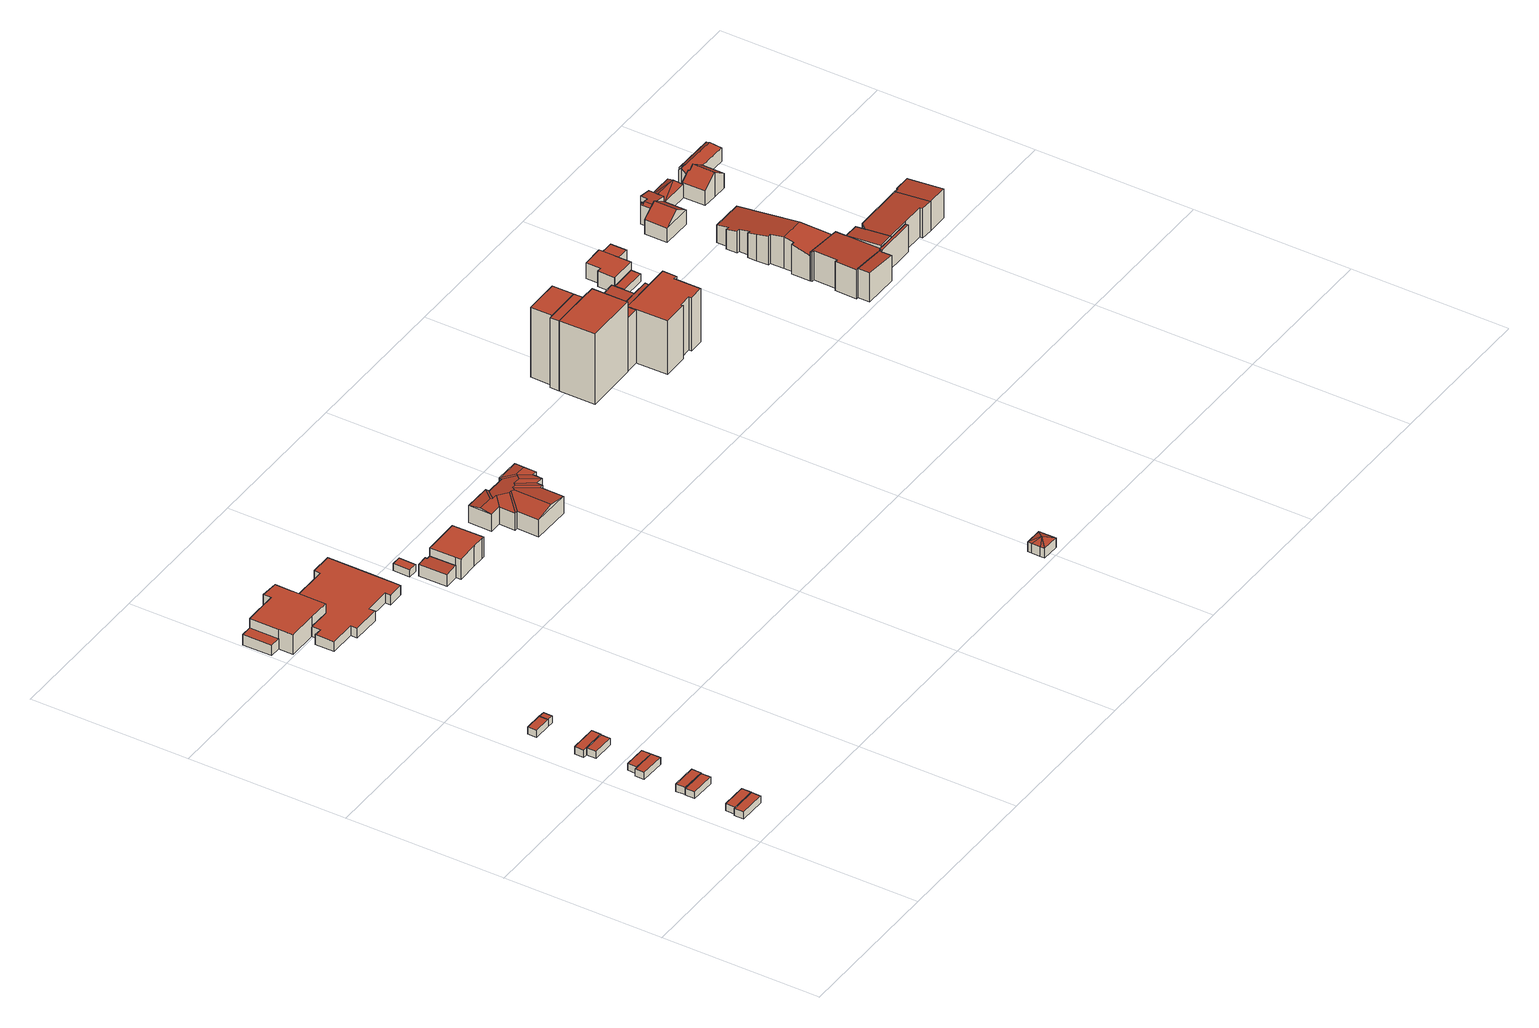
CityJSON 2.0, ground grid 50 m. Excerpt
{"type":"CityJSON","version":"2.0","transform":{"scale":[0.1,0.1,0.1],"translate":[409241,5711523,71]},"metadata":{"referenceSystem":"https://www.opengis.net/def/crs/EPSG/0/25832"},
"CityObjects":{
"building1":{"type":"Building","attributes":{"Gemeindeschluessel":"05978036","Geometrietyp2DReferenz":"3000","function":"31001_2460","roofType":"1000","measuredHeight":2.29},"geometry":[{"type":"MultiSurface","lod":"2","boundaries":[[[0,1,2,3]],[[1,4,5,2]],[[4,6,7,5]],[[6,0,3,7]],[[6,4,1,0]],[[3,2,5,7]]],"semantics":{"surfaces":[{"type":"WallSurface"},{"type":"RoofSurface"},{"type":"GroundSurface"}],"values":[0,0,0,0,1,2]}}]},
"building2":{"type":"Building","attributes":{"Gemeindeschluessel":"05978036","Geometrietyp2DReferenz":"3000","function":"31001_2460","roofType":"1000","measuredHeight":2.34},"geometry":[{"type":"MultiSurface","lod":"2","boundaries":[[[8,9,10,11]],[[9,12,13,10]],[[12,14,15,13]],[[14,8,11,15]],[[14,12,9,8]],[[11,10,13,15]]],"semantics":{"surfaces":[{"type":"WallSurface"},{"type":"RoofSurface"},{"type":"GroundSurface"}],"values":[0,0,0,0,1,2]}}]},
"building3":{"type":"Building","attributes":{"Gemeindeschluessel":"05978036","Geometrietyp2DReferenz":"3000","function":"31001_2460","roofType":"1000","measuredHeight":2.3},"geometry":[{"type":"MultiSurface","lod":"2","boundaries":[[[16,17,18,19]],[[17,20,21,18]],[[20,22,23,21]],[[22,16,19,23]],[[22,20,17,16]],[[19,18,21,23]]],"semantics":{"surfaces":[{"type":"WallSurface"},{"type":"RoofSurface"},{"type":"GroundSurface"}],"values":[0,0,0,0,1,2]}}]},
"building4":{"type":"Building","attributes":{"Gemeindeschluessel":"05978036","Geometrietyp2DReferenz":"3000","function":"31001_2460","roofType":"1000","measuredHeight":2.44},"geometry":[{"type":"MultiSurface","lod":"2","boundaries":[[[24,25,26,27]],[[25,28,29,26]],[[28,30,31,29]],[[30,24,27,31]],[[30,28,25,24]],[[27,26,29,31]]],"semantics":{"surfaces":[{"type":"WallSurface"},{"type":"RoofSurface"},{"type":"GroundSurface"}],"values":[0,0,0,0,1,2]}}]},
"building5":{"type":"Building","attributes":{"Gemeindeschluessel":"05978036","Geometrietyp2DReferenz":"3000","function":"31001_2460","roofType":"1000","measuredHeight":2.33},"geometry":[{"type":"MultiSurface","lod":"2","boundaries":[[[32,33,34,35]],[[33,36,37,34]],[[36,38,39,37]],[[38,32,35,39]],[[38,36,33,32]],[[35,34,37,39]]],"semantics":{"surfaces":[{"type":"WallSurface"},{"type":"RoofSurface"},{"type":"GroundSurface"}],"values":[0,0,0,0,1,2]}}]},
"building6":{"type":"Building","attributes":{"Gemeindeschluessel":"05978036","Geometrietyp2DReferenz":"3000","function":"31001_2460","roofType":"1000","measuredHeight":2.33},"geometry":[{"type":"MultiSurface","lod":"2","boundaries":[[[40,32,35,41]],[[32,42,43,35]],[[42,44,45,43]],[[44,40,41,45]],[[44,42,32,40]],[[41,35,43,45]]],"semantics":{"surfaces":[{"type":"WallSurface"},{"type":"RoofSurface"},{"type":"GroundSurface"}],"values":[0,0,0,0,1,2]}}]},
"building7":{"type":"Building","attributes":{"Gemeindeschluessel":"05978036","Geometrietyp2DReferenz":"3000","function":"31001_2460","roofType":"1000","measuredHeight":2.26},"geometry":[{"type":"MultiSurface","lod":"2","boundaries":[[[46,47,48,49]],[[47,50,51,48]],[[50,52,53,51]],[[52,46,49,53]],[[52,50,47,46]],[[49,48,51,53]]],"semantics":{"surfaces":[{"type":"WallSurface"},{"type":"RoofSurface"},{"type":"GroundSurface"}],"values":[0,0,0,0,1,2]}}]},
"building8":{"type":"Building","attributes":{"Gemeindeschluessel":"05978036","Geometrietyp2DReferenz":"3000","function":"31001_2460","roofType":"1000","measuredHeight":2.42},"geometry":[{"type":"MultiSurface","lod":"2","boundaries":[[[54,55,56,57]],[[55,58,59,56]],[[58,60,48,59]],[[60,61,49,48]],[[61,54,57,49]],[[61,60,58,55,54]],[[57,56,59,48,49]]],"semantics":{"surfaces":[{"type":"WallSurface"},{"type":"RoofSurface"},{"type":"GroundSurface"}],"values":[0,0,0,0,0,1,2]}}]},
"building9":{"type":"Building","attributes":{"Gemeindeschluessel":"05978036","Geometrietyp2DReferenz":"3000","function":"51009_1610","roofType":"1000","measuredHeight":2.47},"geometry":[{"type":"MultiSurface","lod":"2","boundaries":[[[62,63,64,65]],[[63,66,67,64]],[[66,68,69,67]],[[68,62,65,69]],[[68,66,63,62]],[[65,64,67,69]]],"semantics":{"surfaces":[{"type":"WallSurface"},{"type":"RoofSurface"},{"type":"GroundSurface"}],"values":[0,0,0,0,1,2]}}]},
"building10":{"type":"Building","attributes":{"Gemeindeschluessel":"05978036","Geometrietyp2DReferenz":"3000","function":"31001_9998","roofType":"1000","measuredHeight":2.47},"geometry":[{"type":"MultiSurface","lod":"2","boundaries":[[[70,71,72,73]],[[71,66,67,72]],[[66,63,64,67]],[[63,70,73,64]],[[63,66,71,70]],[[73,72,67,64]]],"semantics":{"surfaces":[{"type":"WallSurface"},{"type":"RoofSurface"},{"type":"GroundSurface"}],"values":[0,0,0,0,1,2]}}]},
"building11":{"type":"Building","attributes":{"Gemeindeschluessel":"05978036","Geometrietyp2DReferenz":"3000","function":"31001_3060"},"children":["building11-1","building11-2","building11-3"]},
"building11-1":{"type":"BuildingPart","attributes":{"roofType":"1000","measuredHeight":3.42},"parents":["building11"],"geometry":[{"type":"MultiSurface","lod":"2","boundaries":[[[74,75,76,77]],[[75,78,79,76]],[[78,80,81,79]],[[80,78,75,74]],[[77,76,79,81]],[[77,81,80,74]]],"semantics":{"surfaces":[{"type":"WallSurface"},{"type":"RoofSurface"},{"type":"GroundSurface"},{"type":"ClosureSurface"}],"values":[0,0,0,1,2,3]}}]},
"building11-2":{"type":"BuildingPart","attributes":{"roofType":"1000","measuredHeight":3.33},"parents":["building11"],"geometry":[{"type":"MultiSurface","lod":"2","boundaries":[[[82,83,84,85]],[[83,86,87,84]],[[86,88,89,87]],[[88,90,91,89]],[[90,92,93,91]],[[92,94,95,93]],[[94,96,97,95]],[[96,98,99,97]],[[98,100,101,99]],[[102,103,104,105]],[[103,106,107,104]],[[106,108,109,107]],[[108,110,111,109]],[[110,112,113,111]],[[112,82,85,113]],[[112,110,108,106,103,102,114,100,98,96,94,92,90,88,86,83,82]],[[85,84,87,89,91,93,95,97,99,101,115,105,104,107,109,111,113]],[[115,101,100,114]],[[105,115,114,102]]],"semantics":{"surfaces":[{"type":"WallSurface"},{"type":"RoofSurface"},{"type":"GroundSurface"},{"type":"ClosureSurface"}],"values":[0,0,0,0,0,0,0,0,0,0,0,0,0,0,0,1,2,3,3]}}]},
"building11-3":{"type":"BuildingPart","attributes":{"roofType":"1000","measuredHeight":6.59},"parents":["building11"],"geometry":[{"type":"MultiSurface","lod":"2","boundaries":[[[116,117,74,77,118]],[[119,120,121,81,80]],[[120,122,123,121]],[[122,124,125,123]],[[124,126,102,105,125]],[[127,116,118,101,100]],[[127,128,126,124,122,120,119,117,116]],[[118,77,81,121,123,125,105,115,101]],[[80,74,117,119]],[[80,81,77,74]],[[114,102,126,128]],[[114,115,105,102]],[[100,114,128,127]],[[100,101,115,114]]],"semantics":{"surfaces":[{"type":"WallSurface"},{"type":"RoofSurface"},{"type":"GroundSurface"},{"type":"ClosureSurface"}],"values":[0,0,0,0,0,0,1,2,0,3,0,3,0,3]}}]},
"building12":{"type":"Building","attributes":{"Gemeindeschluessel":"05978036","Geometrietyp2DReferenz":"3000","function":"31001_3060","roofType":"2100","measuredHeight":4.19},"geometry":[{"type":"MultiSurface","lod":"2","boundaries":[[[129,130,131,132]],[[130,133,134,131]],[[133,135,136,134]],[[135,137,138,136]],[[137,139,140,138]],[[139,129,132,140]],[[139,137,135,133,130,129]],[[132,131,134,136,138,140]]],"semantics":{"surfaces":[{"type":"WallSurface"},{"type":"RoofSurface"},{"type":"GroundSurface"}],"values":[0,0,0,0,0,0,1,2]}}]},
"building13":{"type":"Building","attributes":{"Gemeindeschluessel":"05978036","Geometrietyp2DReferenz":"3000","function":"31001_2460","roofType":"1000","measuredHeight":2.33},"geometry":[{"type":"MultiSurface","lod":"2","boundaries":[[[141,142,143,144]],[[142,145,146,143]],[[145,147,148,146]],[[147,141,144,148]],[[147,145,142,141]],[[144,143,146,148]]],"semantics":{"surfaces":[{"type":"WallSurface"},{"type":"RoofSurface"},{"type":"GroundSurface"}],"values":[0,0,0,0,1,2]}}]},
"building14":{"type":"Building","attributes":{"Gemeindeschluessel":"05978036","Geometrietyp2DReferenz":"3000","function":"31001_3060","roofType":"1000","measuredHeight":6.71},"geometry":[{"type":"MultiSurface","lod":"2","boundaries":[[[149,150,151,152]],[[150,153,154,151]],[[153,155,156,154]],[[155,157,158,156]],[[157,159,160,158]],[[159,161,162,160]],[[161,149,152,162]],[[161,159,157,155,153,150,149]],[[152,151,154,156,158,160,162]]],"semantics":{"surfaces":[{"type":"WallSurface"},{"type":"RoofSurface"},{"type":"GroundSurface"}],"values":[0,0,0,0,0,0,0,1,2]}}]},
"building15":{"type":"Building","attributes":{"Gemeindeschluessel":"05978036","Geometrietyp2DReferenz":"3000","function":"31001_3060","roofType":"5000","measuredHeight":6.98},"geometry":[{"type":"MultiSurface","lod":"2","boundaries":[[[163,164,165,166]],[[164,167,168,165]],[[167,169,170,168]],[[169,171,172,170]],[[171,173,174,172]],[[173,175,176,174]],[[175,177,178,176]],[[177,179,180,178]],[[179,181,182,180]],[[181,183,184,182]],[[183,185,186,184]],[[185,187,188,186]],[[187,189,190,188]],[[189,191,192,190]],[[191,193,194,192]],[[193,195,196,194]],[[195,197,198,196]],[[197,163,166,198]],[[199,200,197,195]],[[201,199,195,193]],[[202,201,193,191]],[[203,204,202,191,189]],[[205,206,203,189,187]],[[205,187,185]],[[206,205,185,183]],[[204,203,206,183,181]],[[207,208,209,210,211,200,199,201,202,204,181,179]],[[212,207,179,177]],[[213,212,177,175]],[[213,175,173]],[[208,207,212,213,173,171]],[[209,208,171,169]],[[210,209,169,167]],[[214,211,210,167,164]],[[214,164,163]],[[200,211,214,163,197]],[[166,165,168,170,172,174,176,178,180,182,184,186,188,190,192,194,196,198]]],"semantics":{"surfaces":[{"type":"WallSurface"},{"type":"RoofSurface"},{"type":"GroundSurface"}],"values":[0,0,0,0,0,0,0,0,0,0,0,0,0,0,0,0,0,0,1,1,1,1,1,1,1,1,1,1,1,0,1,1,1,1,0,1,2]}}]},
"building16":{"type":"Building","attributes":{"Gemeindeschluessel":"05978036","Geometrietyp2DReferenz":"3000","function":"31001_9998","roofType":"5000","measuredHeight":4.4},"geometry":[{"type":"MultiSurface","lod":"2","boundaries":[[[215,216,217,218]],[[216,219,220,217]],[[219,221,222,220]],[[221,223,224,222]],[[223,225,226,224]],[[225,215,218,226]],[[223,227,225]],[[221,227,223]],[[227,221,219]],[[227,219,216]],[[227,216,215]],[[227,215,225]],[[218,217,220,222,224,226]]],"semantics":{"surfaces":[{"type":"WallSurface"},{"type":"RoofSurface"},{"type":"GroundSurface"}],"values":[0,0,0,0,0,0,1,1,1,1,1,1,2]}}]},
"building17":{"type":"Building","attributes":{"Gemeindeschluessel":"05978036","Geometrietyp2DReferenz":"3000","function":"31001_1000"},"children":["building17-1","building17-2","building17-3"]},
"building17-1":{"type":"BuildingPart","attributes":{"roofType":"1000","measuredHeight":23.7},"parents":["building17"],"geometry":[{"type":"MultiSurface","lod":"2","boundaries":[[[228,229,230,231]],[[229,232,233,230]],[[232,234,235,236,233]],[[237,228,231,238,239]],[[237,234,232,229,228]],[[231,230,233,236,238]],[[239,235,234,237]],[[239,238,236,235]]],"semantics":{"surfaces":[{"type":"WallSurface"},{"type":"RoofSurface"},{"type":"GroundSurface"},{"type":"ClosureSurface"}],"values":[0,0,0,0,1,2,0,3]}}]},
"building17-2":{"type":"BuildingPart","attributes":{"roofType":"1000","measuredHeight":23.68},"parents":["building17"],"geometry":[{"type":"MultiSurface","lod":"2","boundaries":[[[240,241,242,243]],[[241,244,245,242]],[[246,240,243,247]],[[246,244,241,240]],[[243,242,245,247]],[[247,245,244,246]]],"semantics":{"surfaces":[{"type":"WallSurface"},{"type":"RoofSurface"},{"type":"GroundSurface"},{"type":"ClosureSurface"}],"values":[0,0,0,1,2,3]}}]},
"building17-3":{"type":"BuildingPart","attributes":{"roofType":"1000","measuredHeight":23.68},"parents":["building17"],"geometry":[{"type":"MultiSurface","lod":"2","boundaries":[[[239,238,245,244]],[[235,248,249,236]],[[248,246,247,249]],[[246,248,235,239,244]],[[245,238,236,249,247]],[[236,238,239,235]],[[244,245,247,246]]],"semantics":{"surfaces":[{"type":"WallSurface"},{"type":"RoofSurface"},{"type":"GroundSurface"},{"type":"ClosureSurface"}],"values":[0,0,0,1,2,3,3]}}]},
"building18":{"type":"Building","attributes":{"Gemeindeschluessel":"05978036","Geometrietyp2DReferenz":"3000","function":"31001_1000"},"children":["building18-1","building18-2","building18-3","building18-4"]},
"building18-1":{"type":"BuildingPart","attributes":{"roofType":"1000","measuredHeight":18.01},"parents":["building18"],"geometry":[{"type":"MultiSurface","lod":"2","boundaries":[[[250,251,252,253]],[[251,254,255,252]],[[254,256,257,255]],[[256,258,259,257]],[[258,260,261,259]],[[260,262,263,261]],[[262,264,265,263]],[[264,266,267,268,265]],[[269,270,271,272,273]],[[270,250,253,271]],[[270,269,274,266,264,262,260,258,256,254,251,250]],[[253,252,255,257,259,261,263,265,268,275,272,271]],[[276,267,266,274]],[[275,268,267,276]],[[273,276,274,269]],[[273,272,275,276]]],"semantics":{"surfaces":[{"type":"WallSurface"},{"type":"RoofSurface"},{"type":"GroundSurface"},{"type":"ClosureSurface"}],"values":[0,0,0,0,0,0,0,0,0,0,1,2,0,3,0,3]}}]},
"building18-2":{"type":"BuildingPart","attributes":{"roofType":"2100","measuredHeight":18.12},"parents":["building18"],"geometry":[{"type":"MultiSurface","lod":"2","boundaries":[[[277,278,279,280]],[[278,281,282,283,279]],[[278,277,284,285,281]],[[283,286,280,279]],[[285,282,281]],[[284,286,283,282,285]],[[280,286,284,277]]],"semantics":{"surfaces":[{"type":"WallSurface"},{"type":"RoofSurface"},{"type":"GroundSurface"},{"type":"ClosureSurface"}],"values":[0,0,1,2,0,3,3]}}]},
"building18-3":{"type":"BuildingPart","attributes":{"roofType":"1000","measuredHeight":17.88},"parents":["building18"],"geometry":[{"type":"MultiSurface","lod":"2","boundaries":[[[287,288,277,280,289]],[[267,290,291,268]],[[290,287,289,291]],[[290,267,276,292,293,288,287]],[[289,280,286,275,268,291]],[[284,277,288,293]],[[268,275,276,267]],[[286,280,277,284]],[[276,275,286,284,293,292]]],"semantics":{"surfaces":[{"type":"WallSurface"},{"type":"RoofSurface"},{"type":"GroundSurface"},{"type":"ClosureSurface"}],"values":[0,0,0,1,2,0,3,3,3]}}]},
"building18-4":{"type":"BuildingPart","attributes":{"roofType":"2100","measuredHeight":17.99},"parents":["building18"],"geometry":[{"type":"MultiSurface","lod":"2","boundaries":[[[282,294,295,283]],[[294,273,272,295]],[[273,294,282,285,296,292,276]],[[275,286,283,295,272]],[[293,292,296]],[[275,276,292,293,284,286]],[[285,284,293,296]],[[283,286,284,285,282]],[[275,272,273,276]]],"semantics":{"surfaces":[{"type":"WallSurface"},{"type":"RoofSurface"},{"type":"GroundSurface"},{"type":"ClosureSurface"}],"values":[0,0,1,2,0,3,0,3,3]}}]},
"building19":{"type":"Building","attributes":{"Gemeindeschluessel":"05978036","Geometrietyp2DReferenz":"3000","function":"31001_2460","roofType":"1000","measuredHeight":2.45},"geometry":[{"type":"MultiSurface","lod":"2","boundaries":[[[297,298,299,300]],[[298,301,302,299]],[[301,303,304,302]],[[303,297,300,304]],[[303,301,298,297]],[[300,299,302,304]]],"semantics":{"surfaces":[{"type":"WallSurface"},{"type":"RoofSurface"},{"type":"GroundSurface"}],"values":[0,0,0,0,1,2]}}]},
"building20":{"type":"Building","attributes":{"Gemeindeschluessel":"05978036","Geometrietyp2DReferenz":"3000","function":"31001_2460","roofType":"1000","measuredHeight":2.57},"geometry":[{"type":"MultiSurface","lod":"2","boundaries":[[[305,306,307,308]],[[306,309,310,307]],[[309,311,312,310]],[[311,305,308,312]],[[311,309,306,305]],[[308,307,310,312]]],"semantics":{"surfaces":[{"type":"WallSurface"},{"type":"RoofSurface"},{"type":"GroundSurface"}],"values":[0,0,0,0,1,2]}}]},
"building21":{"type":"Building","attributes":{"Gemeindeschluessel":"05978036","Geometrietyp2DReferenz":"3000","function":"31001_1000"},"children":["building21-1","building21-2"]},
"building21-1":{"type":"BuildingPart","attributes":{"roofType":"1000","measuredHeight":5.16},"parents":["building21"],"geometry":[{"type":"MultiSurface","lod":"2","boundaries":[[[313,314,315,316,317]],[[318,319,320,321,322]],[[319,323,324,320]],[[323,325,326,324]],[[325,327,328,326]],[[327,329,330,328]],[[329,331,332,330]],[[331,313,317,332]],[[331,329,327,325,323,319,318,314,313]],[[317,316,321,320,324,326,328,330,332]],[[322,315,314,318]],[[322,321,316,315]]],"semantics":{"surfaces":[{"type":"WallSurface"},{"type":"RoofSurface"},{"type":"GroundSurface"},{"type":"ClosureSurface"}],"values":[0,0,0,0,0,0,0,0,1,2,0,3]}}]},
"building21-2":{"type":"BuildingPart","attributes":{"roofType":"1000","measuredHeight":3.41},"parents":["building21"],"geometry":[{"type":"MultiSurface","lod":"2","boundaries":[[[315,333,334,316]],[[333,335,336,334]],[[335,322,321,336]],[[322,335,333,315]],[[316,334,336,321]],[[316,321,322,315]]],"semantics":{"surfaces":[{"type":"WallSurface"},{"type":"RoofSurface"},{"type":"GroundSurface"},{"type":"ClosureSurface"}],"values":[0,0,0,1,2,3]}}]},
"building22":{"type":"Building","attributes":{"Gemeindeschluessel":"05978036","Geometrietyp2DReferenz":"3000","function":"31001_1000"},"children":["building22-1","building22-2","building22-3"]},
"building22-1":{"type":"BuildingPart","attributes":{"roofType":"3100","measuredHeight":8.03},"parents":["building22"],"geometry":[{"type":"MultiSurface","lod":"2","boundaries":[[[337,338,339,340]],[[341,342,343,344,345]],[[342,346,347,343]],[[346,337,340,347]],[[346,348,349,350,337]],[[341,351,352,349,348,342]],[[337,350,353,338]],[[342,348,346]],[[340,339,354,355,344,343,347]],[[355,354,356,351,357]],[[354,339,338,356]],[[345,357,351,341]],[[344,355,357,345]],[[353,350,349,352,358]],[[356,358,352,351]],[[338,353,358,356]]],"semantics":{"surfaces":[{"type":"WallSurface"},{"type":"RoofSurface"},{"type":"GroundSurface"},{"type":"ClosureSurface"}],"values":[0,0,0,0,1,1,0,0,2,3,3,0,3,0,3,3]}}]},
"building22-2":{"type":"BuildingPart","attributes":{"roofType":"5000","measuredHeight":6.76},"parents":["building22"],"geometry":[{"type":"MultiSurface","lod":"2","boundaries":[[[359,360,361,362]],[[360,363,364,361]],[[363,345,344,364]],[[363,360,365]],[[359,365,360]],[[365,359,366,367]],[[345,365,367,368,369]],[[365,345,363]],[[362,361,364,344,355]],[[355,344,345,357]],[[362,355,357,359]],[[345,369,357]],[[368,367,366]],[[357,369,368,366,359]]],"semantics":{"surfaces":[{"type":"WallSurface"},{"type":"RoofSurface"},{"type":"GroundSurface"},{"type":"ClosureSurface"}],"values":[0,0,0,1,1,1,1,1,2,3,3,0,0,3]}}]},
"building22-3":{"type":"BuildingPart","attributes":{"roofType":"3100","measuredHeight":7.36},"parents":["building22"],"geometry":[{"type":"MultiSurface","lod":"2","boundaries":[[[353,370,371,339,338]],[[370,372,373,371]],[[372,374,375,373]],[[374,376,377,375]],[[376,378,379,377]],[[378,380,381,379]],[[380,382,359,362,381]],[[376,374,372,370,353,358]],[[358,352,383,368,366,382,380,378,376]],[[362,355,354,339,371,373,375,377,379,381]],[[369,368,383,351]],[[366,359,382]],[[362,359,357,355]],[[357,359,366,368,369]],[[352,351,383]],[[354,355,357,369,351,356]],[[356,351,352,358]],[[354,356,338,339]],[[353,338,356,358]]],"semantics":{"surfaces":[{"type":"WallSurface"},{"type":"RoofSurface"},{"type":"GroundSurface"},{"type":"ClosureSurface"}],"values":[0,0,0,0,0,0,0,1,1,2,0,0,3,3,0,3,3,3,3]}}]},
"building23":{"type":"Building","attributes":{"Gemeindeschluessel":"05978036","Geometrietyp2DReferenz":"3000","function":"31001_1000"},"children":["building23-1","building23-2","building23-3","building23-4","building23-5","building23-6","building23-7"]},
"building23-1":{"type":"BuildingPart","attributes":{"roofType":"9999","measuredHeight":9.11},"parents":["building23"],"geometry":[{"type":"MultiSurface","lod":"2","boundaries":[[[384,385,386,387,388,389]],[[387,386,390,391]],[[386,385,392,393,390]],[[394,392,385,384,395]],[[396,395,384,389]],[[391,397,388,387]],[[394,398,393,392]],[[399,398,394,395,396]],[[397,399,396,389,388]],[[397,391,390,393,398,399]]],"semantics":{"surfaces":[{"type":"RoofSurface"},{"type":"WallSurface"},{"type":"GroundSurface"}],"values":[0,1,1,1,1,1,1,1,1,2]}}]},
"building23-2":{"type":"BuildingPart","attributes":{"roofType":"2100","measuredHeight":9.83},"parents":["building23"],"geometry":[{"type":"MultiSurface","lod":"2","boundaries":[[[400,401,402,403]],[[401,404,405,402]],[[404,406,407,405]],[[406,408,409,407]],[[408,410,411,409]],[[410,412,413,414,411]],[[415,416,417,418,419]],[[416,420,421,417]],[[396,420,416,415,412,410,408,406,404,401,400,422,395]],[[398,403,402,405,407,409,411,414,418,417,421,399]],[[422,394,395]],[[403,398,394,422,400]],[[415,419,413,412]],[[419,418,414,413]],[[396,399,421,420]],[[398,399,396,395,394]]],"semantics":{"surfaces":[{"type":"WallSurface"},{"type":"RoofSurface"},{"type":"GroundSurface"},{"type":"ClosureSurface"}],"values":[0,0,0,0,0,0,0,0,1,2,0,3,0,3,3,3]}}]},
"building23-3":{"type":"BuildingPart","attributes":{"roofType":"5000","measuredHeight":10.73},"parents":["building23"],"geometry":[{"type":"MultiSurface","lod":"2","boundaries":[[[423,424,425,426]],[[424,427,428,425]],[[427,429,430,428]],[[429,431,432,430]],[[431,433,434,432]],[[433,435,436,434]],[[435,437,438,436]],[[437,439,440,438]],[[439,441,442,440]],[[441,443,444,442]],[[443,445,446,444]],[[445,447,448,446]],[[447,449,450,448]],[[449,451,452,450]],[[451,453,454,452]],[[453,419,418,454]],[[413,455,456,414]],[[455,423,426,456]],[[419,453,451,449,447,457]],[[447,445,443,441,439,437,435,433,431,429,427,424,457]],[[424,423,455,413,419,457]],[[426,425,428,430,432,434,436,438,440,442,444,446,448,450,452,454,418,414,456]],[[414,418,419,413]]],"semantics":{"surfaces":[{"type":"WallSurface"},{"type":"RoofSurface"},{"type":"GroundSurface"},{"type":"ClosureSurface"}],"values":[0,0,0,0,0,0,0,0,0,0,0,0,0,0,0,0,0,0,1,1,1,2,3]}}]},
"building23-4":{"type":"BuildingPart","attributes":{"roofType":"2100","measuredHeight":9.78},"parents":["building23"],"geometry":[{"type":"MultiSurface","lod":"2","boundaries":[[[458,459,460,461]],[[458,461,421,420]],[[420,462,463,459,458]],[[461,460,397,399,421]],[[463,388,397,460,459]],[[389,388,463,462]],[[397,388,389,396,399]],[[420,396,389,462]],[[420,421,399,396]]],"semantics":{"surfaces":[{"type":"WallSurface"},{"type":"RoofSurface"},{"type":"GroundSurface"},{"type":"ClosureSurface"}],"values":[0,0,1,2,3,0,3,0,3]}}]},
"building23-5":{"type":"BuildingPart","attributes":{"roofType":"2100","measuredHeight":9.88},"parents":["building23"],"geometry":[{"type":"MultiSurface","lod":"2","boundaries":[[[459,464,465,460]],[[464,466,467,465]],[[468,469,470,471]],[[469,472,473,470]],[[472,474,475,473]],[[474,476,387,391,475]],[[476,474,472,469,468,466,464,459,463]],[[397,460,465,467,471,470,473,475,391]],[[459,460,397,388,463]],[[471,467,466,468]],[[388,387,476,463]],[[388,397,391,387]]],"semantics":{"surfaces":[{"type":"WallSurface"},{"type":"RoofSurface"},{"type":"GroundSurface"},{"type":"ClosureSurface"}],"values":[0,0,0,0,0,0,1,2,3,3,0,3]}}]},
"building23-6":{"type":"BuildingPart","attributes":{"roofType":"2100","measuredHeight":9.8},"parents":["building23"],"geometry":[{"type":"MultiSurface","lod":"2","boundaries":[[[392,477,478,393]],[[477,479,480,478]],[[479,481,400,403,480]],[[479,477,392,394,422,481]],[[403,398,393,478,480]],[[422,400,481]],[[394,398,403,400,422]],[[393,398,394,392]]],"semantics":{"surfaces":[{"type":"WallSurface"},{"type":"RoofSurface"},{"type":"GroundSurface"},{"type":"ClosureSurface"}],"values":[0,0,0,1,2,0,3,3]}}]},
"building23-7":{"type":"BuildingPart","attributes":{"roofType":"2100","measuredHeight":9.88},"parents":["building23"],"geometry":[{"type":"MultiSurface","lod":"2","boundaries":[[[466,482,483,467]],[[482,484,485,483]],[[484,486,487,485]],[[486,488,489,487]],[[488,490,491,489]],[[490,492,493,491]],[[492,468,471,493]],[[468,492,490,488,486,484,482,466]],[[467,483,485,487,489,491,493,471]],[[466,467,471,468]]],"semantics":{"surfaces":[{"type":"WallSurface"},{"type":"RoofSurface"},{"type":"GroundSurface"},{"type":"ClosureSurface"}],"values":[0,0,0,0,0,0,0,1,2,3]}}]},
"building24":{"type":"Building","attributes":{"Gemeindeschluessel":"05978036","Geometrietyp2DReferenz":"3000","function":"31001_1000"},"children":["building24-1","building24-2"]},
"building24-1":{"type":"BuildingPart","attributes":{"roofType":"3100","measuredHeight":8.31},"parents":["building24"],"geometry":[{"type":"MultiSurface","lod":"2","boundaries":[[[494,495,496,497]],[[495,498,499,496]],[[498,500,501,499]],[[500,502,503,504,501]],[[505,506,507,508,509]],[[506,494,497,507]],[[510,511,502,500,498,495,494]],[[494,506,505,510]],[[497,496,499,501,504,512,513,508,507]],[[511,514,503,502]],[[514,512,504,503]],[[515,514,511,510]],[[513,512,514,515]],[[505,509,515,510]],[[513,515,509,508]]],"semantics":{"surfaces":[{"type":"WallSurface"},{"type":"RoofSurface"},{"type":"GroundSurface"},{"type":"ClosureSurface"}],"values":[0,0,0,0,0,0,1,1,2,0,3,0,3,0,3]}}]},
"building24-2":{"type":"BuildingPart","attributes":{"roofType":"5000","measuredHeight":6.92},"parents":["building24"],"geometry":[{"type":"MultiSurface","lod":"2","boundaries":[[[516,517,518]],[[517,519,520,521,522,523,524,518]],[[524,503,514,515,509,516,518]],[[504,525,526,527,528,529,530,531,532,508,513,512]],[[503,524,525,504]],[[524,523,526,525]],[[523,522,527,526]],[[522,521,528,527]],[[521,520,529,528]],[[520,519,530,529]],[[519,517,531,530]],[[517,516,532,531]],[[516,509,508,532]],[[512,513,515,514]],[[513,508,509,515]],[[504,512,514,503]]],"semantics":{"surfaces":[{"type":"RoofSurface"},{"type":"GroundSurface"},{"type":"WallSurface"},{"type":"ClosureSurface"}],"values":[0,0,0,1,2,2,2,2,2,2,2,2,2,3,3,3]}}]}
},
"vertices":[
[140,114,35],[139,84,35],[139,84,12],[140,114,12],[54,85,35],[54,85,12],[54,115,35],[54,115,12],
[140,145,36],[139,115,36],[139,115,12],[140,145,12],[59,116,36],[59,116,12],[60,146,36],[60,146,12],
[141,274,34],[141,244,34],[141,244,11],[141,274,11],[62,245,34],[62,245,11],[62,275,34],[62,275,11],
[143,305,35],[142,275,35],[142,275,11],[143,305,11],[63,277,35],[63,277,11],[63,306,35],[63,306,11],
[144,435,33],[144,405,33],[144,405,10],[144,435,10],[64,406,33],[64,406,10],[64,436,33],[64,436,10],
[144,465,33],[144,465,10],[74,436,33],[74,436,10],[75,466,33],[75,466,10],
[76,596,32],[146,595,32],[146,595,9],[76,596,9],[146,565,32],[146,565,9],[76,566,32],[76,566,9],
[61,596,34],[62,626,34],[62,626,9],[61,596,9],[147,625,34],[147,625,9],[146,595,34],[76,596,34],
[69,779,34],[126,778,34],[126,778,10],[69,779,10],[126,750,34],[126,750,10],[69,751,34],[69,751,10],
[146,777,34],[145,749,34],[145,749,10],[146,777,10],
[39,1549,41],[3,1549,41],[3,1549,7],[39,1549,7],[3,1641,41],[3,1641,7],[39,1641,41],[39,1641,7],
[363,1396,40],[364,1414,40],[364,1414,7],[363,1396,7],[282,1414,40],[282,1414,7],[282,1395,40],[282,1395,7],[191,1395,40],[191,1395,7],[191,1416,40],[191,1416,7],[108,1416,40],[108,1416,7],[108,1476,40],[108,1476,7],[133,1475,40],[133,1475,7],[133,1503,40],[133,1503,7],[202,1610,40],[346,1609,40],[346,1609,7],[202,1610,7],[347,1629,40],[347,1629,7],[416,1629,40],[416,1629,7],[415,1499,40],[415,1499,7],[415,1398,40],[415,1398,7],[202,1502,40],[202,1502,7],
[39,1503,73],[39,1549,73],[39,1503,7],[39,1641,73],[147,1641,73],[147,1641,7],[147,1666,73],[147,1666,7],[203,1663,73],[203,1663,7],[202,1610,73],[133,1503,73],[202,1502,73],
[502,1395,55],[535,1395,57],[535,1395,16],[502,1395,16],[535,1388,57],[535,1388,16],[547,1388,58],[547,1388,16],[548,1306,58],[548,1306,16],[503,1305,55],[503,1305,16],
[486,1413,39],[487,1466,39],[487,1466,16],[486,1413,16],[517,1466,39],[517,1466,16],[516,1413,39],[516,1413,16],
[548,1289,85],[548,1306,85],[548,1306,18],[548,1289,18],[547,1388,85],[547,1388,18],[664,1389,85],[664,1389,18],[665,1290,85],[665,1290,18],[657,1290,85],[657,1290,18],[617,1290,85],[617,1290,18],
[961,1221,59],[836,1223,59],[836,1223,2],[961,1221,2],[837,1292,59],[837,1292,2],[828,1292,59],[828,1292,2],[829,1343,59],[829,1343,2],[790,1343,59],[790,1343,2],[791,1417,59],[791,1417,2],[876,1416,59],[876,1416,2],[876,1404,59],[876,1404,2],[938,1403,59],[938,1403,2],[938,1411,59],[938,1411,2],[1015,1410,59],[1015,1410,2],[1014,1342,59],[1014,1342,2],[999,1342,59],[999,1342,2],[998,1313,59],[998,1313,2],[974,1313,59],[974,1313,2],[973,1295,59],[973,1295,2],[962,1295,59],[962,1295,2],[920,1350,70],[909,1350,70],[930,1359,68],[954,1358,68],[968,1374,65],[968,1372,65],[1005,1376,66],[971,1377,66],[844,1374,66],[860,1373,66],[886,1348,70],[894,1347,70],[900,1341,72],[839,1379,67],[790,1380,67],[898,1222,72],
[1504,55,60],[1503,0,60],[1503,0,28],[1504,55,28],[1448,1,60],[1448,1,28],[1448,15,60],[1448,15,28],[1448,42,60],[1448,42,28],[1449,56,60],[1449,56,28],[1476,28,72],
[1561,1506,259],[1562,1394,259],[1562,1394,22],[1561,1506,22],[1394,1392,259],[1394,1392,22],[1393,1505,259],[1393,1505,258],[1393,1505,22],[1517,1506,259],[1517,1506,22],[1517,1506,258],
[1404,1603,258],[1516,1604,258],[1516,1604,22],[1404,1603,22],[1516,1536,258],[1516,1536,22],[1404,1534,258],[1404,1534,22],
[1392,1534,258],[1392,1534,22],
[1789,1380,204],[1777,1380,204],[1777,1380,24],[1789,1380,24],[1777,1296,204],[1777,1296,24],[1729,1296,204],[1729,1296,24],[1729,1304,204],[1729,1304,24],[1688,1303,204],[1688,1303,24],[1688,1297,204],[1688,1297,24],[1608,1296,204],[1608,1296,24],[1606,1394,204],[1606,1394,203],[1606,1394,24],[1719,1423,204],[1789,1424,204],[1789,1424,24],[1719,1423,24],[1719,1423,203],[1606,1422,204],[1606,1422,24],[1606,1422,203],
[1605,1507,202],[1663,1507,205],[1663,1507,24],[1605,1507,24],[1663,1437,205],[1663,1437,204],[1663,1437,24],[1606,1436,202],[1638,1437,204],[1606,1436,24],
[1561,1506,203],[1605,1507,203],[1561,1506,24],[1562,1394,203],[1562,1394,24],[1606,1426,203],[1606,1436,203],
[1719,1437,204],[1719,1437,24],[1606,1436,204],
[1680,1669,48],[1736,1669,48],[1736,1669,23],[1680,1669,23],[1737,1583,48],[1737,1583,23],[1680,1583,48],[1680,1583,23],
[1835,1604,52],[1917,1604,52],[1917,1604,26],[1835,1604,26],[1917,1574,52],[1917,1574,26],[1835,1574,52],[1835,1574,26],
[1915,1706,80],[1917,1706,80],[1917,1706,62],[1917,1706,28],[1915,1706,28],[1917,1655,80],[1917,1604,80],[1917,1604,28],[1917,1655,28],[1917,1655,62],[1835,1604,80],[1835,1604,28],[1834,1604,80],[1834,1604,28],[1834,1659,80],[1834,1659,28],[1849,1659,80],[1849,1659,28],[1849,1705,80],[1849,1705,28],
[1975,1706,62],[1975,1706,28],[1975,1655,62],[1975,1655,28],
[2101,1677,75],[2132,1676,75],[2132,1676,27],[2101,1677,27],[2197,1674,75],[2196,1604,75],[2196,1604,27],[2197,1674,27],[2197,1674,71],[2100,1605,75],[2100,1605,27],[2148,1605,107],[2149,1676,107],[2132,1676,96],[2197,1676,75],[2165,1676,97],[2132,1676,92],[2140,1676,27],[2197,1676,27],[2140,1676,75],[2197,1676,71],[2140,1676,101],
[2197,1724,71],[2292,1723,71],[2292,1723,27],[2197,1724,27],[2292,1673,71],[2292,1673,27],[2269,1691,95],[2197,1696,92],[2197,1692,95],[2197,1690,92],[2197,1676,74],
[2132,1709,92],[2132,1709,27],[2137,1709,98],[2137,1709,27],[2137,1703,98],[2137,1703,27],[2140,1703,101],[2140,1703,27],[2157,1703,98],[2157,1703,27],[2158,1725,98],[2158,1725,27],[2197,1724,92],[2197,1676,92],
[2277,1042,117],[2276,1033,117],[2408,1033,117],[2408,1042,117],[2334,1042,117],[2286,1042,117],[2408,1033,26],[2408,1042,26],[2276,1033,112],[2276,1033,26],[2277,1042,112],[2277,1042,113],[2286,1042,112],[2334,1042,26],[2277,1042,26],[2286,1042,26],
[2165,1041,123],[2159,1041,124],[2159,1041,26],[2165,1041,26],[2159,1109,124],[2159,1109,26],[2169,1109,123],[2169,1109,26],[2170,1183,123],[2170,1183,26],[2160,1183,124],[2160,1183,26],[2160,1188,124],[2160,1188,111],[2160,1188,26],[2272,1187,113],[2286,1187,112],[2286,1187,26],[2272,1187,26],[2272,1187,110],[2286,1154,112],[2286,1154,26],[2212,1042,119],
[2170,1247,126],[2170,1277,133],[2170,1277,26],[2170,1247,26],[2170,1321,123],[2170,1321,26],[2160,1321,123],[2160,1321,26],[2160,1358,115],[2160,1358,26],[2160,1386,108],[2160,1386,26],[2170,1386,108],[2170,1386,26],[2171,1420,100],[2171,1420,26],[2161,1420,100],[2161,1420,26],[2161,1455,92],[2161,1455,26],[2172,1455,92],[2172,1455,26],[2173,1493,84],[2173,1493,26],[2273,1492,84],[2273,1492,26],[2278,1492,77],[2278,1492,26],[2278,1440,82],[2278,1440,26],[2273,1440,88],[2273,1440,26],[2160,1248,126],[2160,1248,26],[2248,1277,133],
[2334,1153,112],[2334,1123,115],[2334,1123,26],[2334,1153,26],[2286,1042,124],[2334,1042,124],
[2354,1145,113],[2354,1145,26],[2520,1145,113],[2520,1145,26],[2520,1032,125],[2482,1033,125],[2482,1033,26],[2520,1032,26],[2482,1043,124],[2482,1043,26],[2408,1043,124],[2408,1043,26],[2408,1042,124],
[2276,1003,112],[2276,1003,26],[2165,1004,124],[2165,1004,26],[2165,1041,124],
[2535,1145,113],[2535,1145,26],[2535,1149,112],[2535,1149,26],[2588,1149,112],[2588,1149,26],[2588,1144,113],[2588,1144,26],[2587,1037,124],[2587,1037,26],[2587,1032,125],[2587,1032,26],
[2339,1603,111],[2292,1604,77],[2292,1604,28],[2339,1603,28],[2292,1673,77],[2292,1673,28],[2292,1677,77],[2292,1677,28],[2322,1677,99],[2322,1677,78],[2322,1677,28],[2387,1672,77],[2386,1603,77],[2386,1603,28],[2387,1672,28],[2387,1672,74],[2339,1672,111],[2322,1672,99],[2322,1672,28],[2339,1672,28],[2322,1672,74],[2339,1672,74],
[2482,1670,74],[2482,1719,74],[2460,1695,97],[2347,1721,74],[2346,1701,93],[2327,1701,93],[2327,1707,88],[2322,1707,88],[2322,1697,97],[2322,1697,28],[2322,1707,28],[2327,1707,28],[2327,1701,28],[2346,1701,28],[2347,1721,28],[2482,1719,28],[2482,1670,28]
]}
